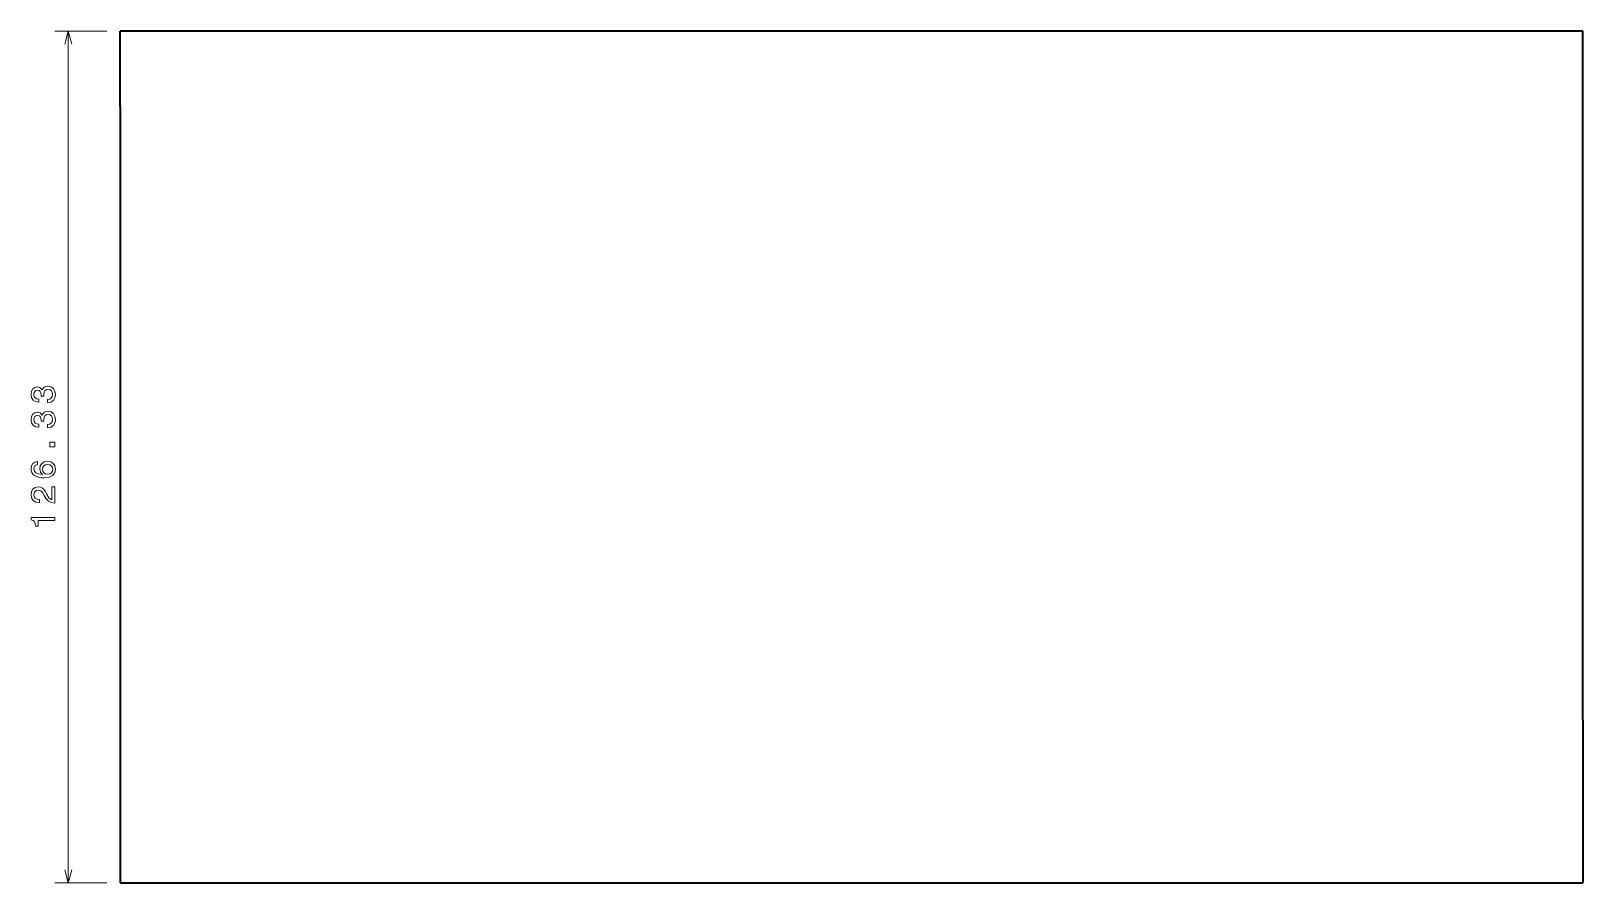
# Model space of a CAD drawing. Extents: x 84 to 314, y 88 to 214.
import ezdxf

# ---------------------------------------------------------------- set-up
doc = ezdxf.new("R2010")
doc.units = 0

msp = doc.modelspace()

# ---------------------------------------------------------------- linework, layer by layer
at = {"color": 7, "lineweight": 13, "ltscale": 0.192712}
for p, q in [((94.773399, 214.451401), (87.064919, 214.451401)), ((94.773399, 88.124557), (87.064919, 88.124557))]:
    msp.add_line(p, q, dxfattribs=at)
at = {"color": 7, "lineweight": 13}
msp.add_line((89.064919, 88.124557), (89.064919, 214.451401), dxfattribs=at)
at = {"color": 7, "lineweight": 35}
for p, q in [((313.773407, 214.451401), (96.773399, 214.451401)), ((96.773399, 203.287979), (96.773399, 112.287979)), ((313.773407, 112.287979), (313.773407, 203.287979)), ((96.773399, 108.124557), (96.773399, 88.124557)), ((313.773407, 108.124557), (313.773407, 88.124557)), ((96.773399, 88.124557), (313.773407, 88.124557))]:
    msp.add_line(p, q, dxfattribs=at)
at = {"color": 7, "lineweight": 35, "ltscale": 0.175}
for p, q in [((96.773399, 207.451401), (96.773399, 214.451401)), ((313.773407, 207.451401), (313.773407, 214.451401))]:
    msp.add_line(p, q, dxfattribs=at)
at = {"color": 7, "lineweight": 35, "ltscale": 0.104086}
for p, q in [((96.773399, 203.287979), (96.773399, 207.451401)), ((313.773407, 203.287979), (313.773407, 207.451401)), ((96.773399, 112.287979), (96.773399, 108.124557)), ((313.773407, 112.287979), (313.773407, 108.124557))]:
    msp.add_line(p, q, dxfattribs=at)
at = {"color": 7, "lineweight": 13}
for points in [[(89.582558, 212.519547), (89.064919, 214.451401), (88.547279, 212.519547)], [(88.547279, 90.056412), (89.064919, 88.124557), (89.582558, 90.056412)]]:
    msp.add_lwpolyline(points, dxfattribs=at)
for points in [[(85.9655, 159.357147), (86.000801, 159.357147), (86.484947, 159.437836), (86.848061, 159.674866), (87.080048, 160.048065), (87.165787, 160.542297), (87.080048, 161.066803), (86.858147, 161.460175), (86.505119, 161.712326), (86.051231, 161.803101), (85.753677, 161.762756), (85.511604, 161.65181), (85.325005, 161.470245), (85.188843, 161.22818), (84.916504, 161.555984), (84.482788, 161.671982), (84.089417, 161.596344), (83.791862, 161.379471), (83.60527, 161.026459), (83.539703, 160.542297), (83.620392, 160.088409), (83.8423, 159.740417), (84.195328, 159.513489), (84.664345, 159.437836), (84.699646, 159.437836), (84.699646, 159.886688), (84.376877, 159.927032), (84.14489, 160.058151), (84.003677, 160.269958), (83.953247, 160.56752), (83.993591, 160.829773), (84.099503, 161.021408), (84.270973, 161.137405), (84.50296, 161.182785), (84.750076, 161.137405), (84.916504, 161.016357), (85.017372, 160.80455), (85.04763, 160.51709), (85.042587, 160.320404), (85.441002, 160.320404), (85.430916, 160.56752), (85.476303, 160.885239), (85.597343, 161.122269), (85.794029, 161.263489), (86.051231, 161.313919), (86.343735, 161.258438), (86.5606, 161.112183), (86.696762, 160.880188), (86.742157, 160.572556), (86.691719, 160.254837), (86.540421, 160.022842), (86.298347, 159.876587), (85.9655, 159.821121)], [(85.9655, 155.621124), (86.000801, 155.621124), (86.484947, 155.701813), (86.848061, 155.938843), (87.080048, 156.312042), (87.165787, 156.806274), (87.080048, 157.33078), (86.858147, 157.724152), (86.505119, 157.976303), (86.051231, 158.067078), (85.753677, 158.026733), (85.511604, 157.915787), (85.325005, 157.734222), (85.188843, 157.492157), (84.916504, 157.819962), (84.482788, 157.935959), (84.089417, 157.860321), (83.791862, 157.643448), (83.60527, 157.290436), (83.539703, 156.806274), (83.620392, 156.352386), (83.8423, 156.004395), (84.195328, 155.777466), (84.664345, 155.701813), (84.699646, 155.701813), (84.699646, 156.150665), (84.376877, 156.19101), (84.14489, 156.322128), (84.003677, 156.533936), (83.953247, 156.831497), (83.993591, 157.09375), (84.099503, 157.285385), (84.270973, 157.401382), (84.50296, 157.446762), (84.750076, 157.401382), (84.916504, 157.280334), (85.017372, 157.068527), (85.04763, 156.781067), (85.042587, 156.584381), (85.441002, 156.584381), (85.430916, 156.831497), (85.476303, 157.149216), (85.597343, 157.386246), (85.794029, 157.527466), (86.051231, 157.577896), (86.343735, 157.522415), (86.5606, 157.37616), (86.696762, 157.144165), (86.742157, 156.836533), (86.691719, 156.518814), (86.540421, 156.286819), (86.298347, 156.140564), (85.9655, 156.085098)], [(87.064919, 152.808014), (87.064919, 153.503967), (86.313477, 153.503967), (86.313477, 152.808014)], [(84.508003, 150.630341), (84.099503, 150.534515), (83.796906, 150.312622), (83.60527, 149.969681), (83.539703, 149.525879), (83.575005, 149.228333), (83.67083, 148.971115), (83.827171, 148.744171), (84.049072, 148.552536), (84.326447, 148.40123), (84.664345, 148.290283), (85.062759, 148.219681), (85.511604, 148.199509), (86.227745, 148.280197), (86.7472, 148.527313), (87.059875, 148.925735), (87.165787, 149.470398), (87.075005, 149.959595), (86.837975, 150.332794), (86.464775, 150.57486), (85.990715, 150.660599), (85.511604, 150.57486), (85.143448, 150.34288), (84.911461, 149.984802), (84.830772, 149.541), (84.931633, 149.06189), (85.219101, 148.703827), (84.664345, 148.77948), (84.26593, 148.940857), (84.0289, 149.187973), (83.948204, 149.530914), (83.988548, 149.783081), (84.09446, 149.974716), (84.270973, 150.1008), (84.508003, 150.166367)], [(85.995758, 150.171402), (86.313477, 150.115936), (86.555557, 149.974716), (86.716934, 149.747772), (86.767372, 149.465363), (86.716934, 149.167801), (86.5606, 148.940857), (86.31852, 148.794601), (86.000801, 148.749222), (85.688118, 148.799652), (85.451088, 148.940857), (85.299789, 149.172852), (85.244316, 149.485535), (85.299789, 149.757858), (85.446045, 149.974716), (85.683075, 150.115936)], [(87.064919, 144.4534), (87.064919, 146.859009), (86.631203, 146.859009), (86.631203, 144.957718), (86.394173, 145.063629), (86.197487, 145.245178), (85.839417, 145.804977), (85.688118, 146.102539), (85.47126, 146.435379), (85.219101, 146.672424), (84.921547, 146.808578), (84.583649, 146.859009), (84.160019, 146.773285), (83.827171, 146.536255), (83.615356, 146.173141), (83.539703, 145.704117), (83.625443, 145.219971), (83.862473, 144.851807), (84.240715, 144.614777), (84.73999, 144.534088), (84.8106, 144.534088), (84.8106, 144.993027), (84.770248, 144.993027), (84.427315, 145.038406), (84.175148, 145.174576), (84.013763, 145.391434), (83.95829, 145.678894), (84.008728, 145.971405), (84.134804, 146.188263), (84.33149, 146.329468), (84.578613, 146.379913), (84.8106, 146.344604), (85.007286, 146.248779), (85.178757, 146.087402), (85.330048, 145.865494), (85.491432, 145.567947), (85.804115, 145.073715), (86.136963, 144.725739), (86.540421, 144.518951), (87.049789, 144.4534)], [(87.064919, 141.857147), (87.064919, 142.316071), (83.539703, 142.316071), (83.539703, 141.973145), (83.847343, 141.882355), (84.054115, 141.700806), (84.175148, 141.423431), (84.2155, 141.040131), (84.573563, 141.040131), (84.573563, 141.857147)]]:
    msp.add_lwpolyline(points, close=True, dxfattribs=at)

doc.saveas('drawing.dxf')
